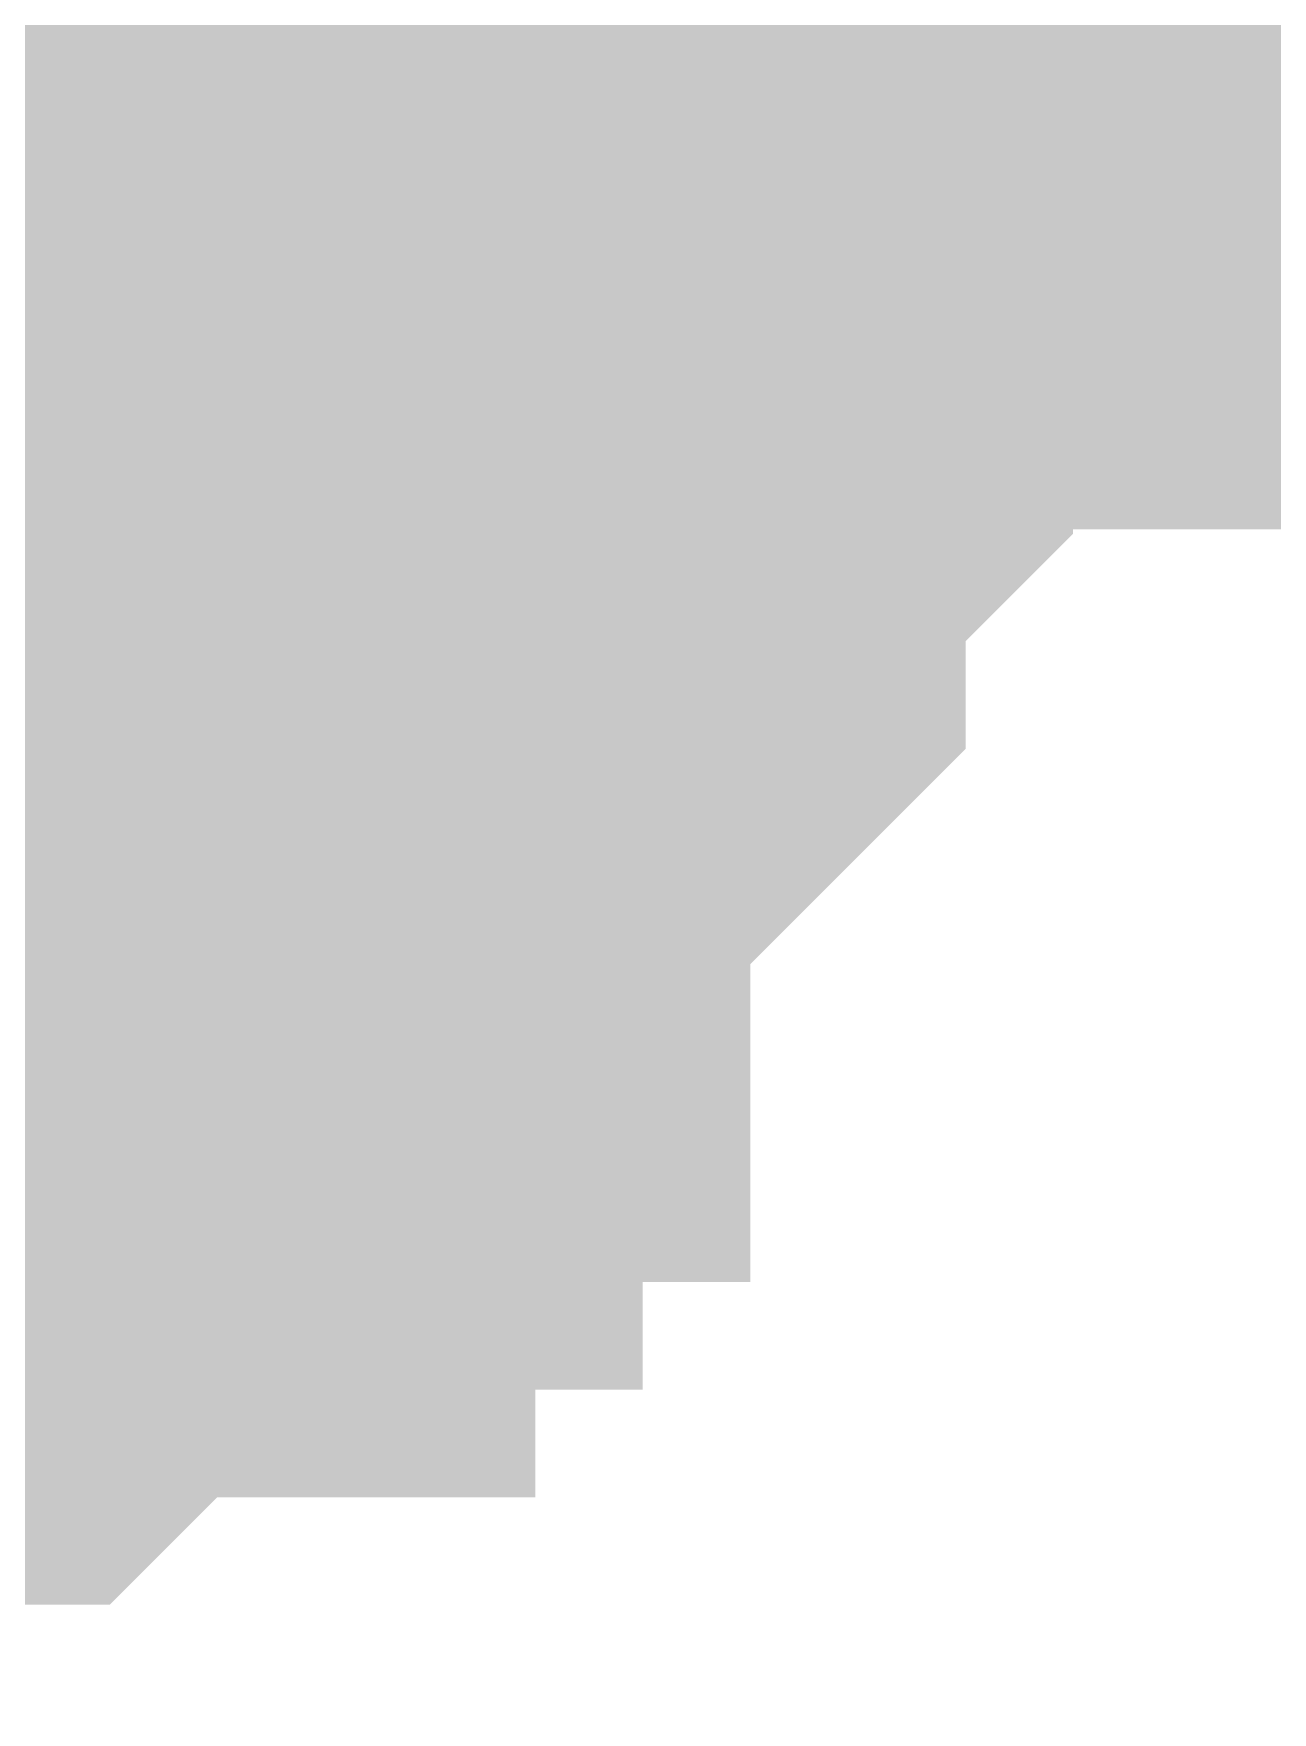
# Model space of a CAD drawing. Header units: inches. Extents: x 0 to 841, y 0 to 594.
# Drawn here: x 790.41 to 790.928, y 346.62 to 347.321 of the extents above; entities that cross this region are included whole.
import ezdxf

# ---------------------------------------------------------------- set-up
doc = ezdxf.new("R2010")
doc.units = ezdxf.units.IN
doc.layers.add('Sheet', color=255, linetype='Continuous')

msp = doc.modelspace()

# ---------------------------------------------------------------- linework, layer by layer
at = {"layer": 'Sheet'}
msp.add_lwpolyline([(789.74589, 347.4996, 0.508, 0.508, 1), (790.25389, 347.4996, 0.508, 0.508, 1)], format="xyseb", close=True, dxfattribs=at)
for points in [[(790.02077, 347.4882, 0.7493, 0.7493, 0), (790.02077, 347.4882, 0.7493, 0.7493, 0), (795.00641, 347.4882, 0.7493, 0.7493, 0)], [(790.73942, 347.4882, 0.29972, 0.29972, 0), (790.73942, 347.44329, 0.29972, 0.29972, 0), (790.73942, 347.39837, 0.29972, 0.29972, 0), (790.73942, 347.35345, 0.29972, 0.29972, 0), (790.73942, 347.30853, 0.29972, 0.29972, 0), (790.73942, 347.30853, 0.29972, 0.29972, 0), (790.69451, 347.26361, 0.29972, 0.29972, 0), (790.69451, 347.21869, 0.29972, 0.29972, 0), (790.69451, 347.17378, 0.29972, 0.29972, 0), (790.64959, 347.12886, 0.29972, 0.29972, 0), (790.64959, 347.12886, 0.29972, 0.29972, 0), (790.64959, 347.08394, 0.29972, 0.29972, 0), (790.60468, 347.03902, 0.29972, 0.29972, 0), (790.60468, 347.03902, 0.29972, 0.29972, 0), (790.55976, 346.9941, 0.29972, 0.29972, 0), (790.55976, 346.94918, 0.29972, 0.29972, 0), (790.51485, 346.94918, 0.29972, 0.29972, 0), (790.51485, 346.90427, 0.29972, 0.29972, 0), (790.46993, 346.90427, 0.29972, 0.29972, 0), (790.46993, 346.85935, 0.29972, 0.29972, 0), (790.42502, 346.85935, 0.29972, 0.29972, 0), (790.3801, 346.81443, 0.29972, 0.29972, 0), (790.3801, 346.81443, 0.29972, 0.29972, 0), (790.33518, 346.81443, 0.29972, 0.29972, 0), (790.29027, 346.76951, 0.29972, 0.29972, 0), (790.29027, 346.76951, 0.29972, 0.29972, 0), (790.24535, 346.76951, 0.29972, 0.29972, 0)], [(790.73942, 347.4882, 0.29972, 0.29972, 0), (790.73942, 347.44329, 0.29972, 0.29972, 0), (790.73942, 347.39837, 0.29972, 0.29972, 0), (790.73942, 347.35345, 0.29972, 0.29972, 0), (790.73942, 347.30853, 0.29972, 0.29972, 0), (790.73942, 347.30853, 0.29972, 0.29972, 0), (790.69451, 347.26361, 0.29972, 0.29972, 0), (790.69451, 347.21869, 0.29972, 0.29972, 0), (790.69451, 347.17378, 0.29972, 0.29972, 0), (790.64959, 347.12886, 0.29972, 0.29972, 0), (790.64959, 347.12886, 0.29972, 0.29972, 0), (790.64959, 347.08394, 0.29972, 0.29972, 0), (790.60468, 347.03902, 0.29972, 0.29972, 0), (790.60468, 347.03902, 0.29972, 0.29972, 0), (790.55976, 346.9941, 0.29972, 0.29972, 0), (790.55976, 346.94918, 0.29972, 0.29972, 0), (790.51485, 346.94918, 0.29972, 0.29972, 0), (790.51485, 346.90427, 0.29972, 0.29972, 0), (790.46993, 346.90427, 0.29972, 0.29972, 0), (790.46993, 346.85935, 0.29972, 0.29972, 0), (790.42502, 346.85935, 0.29972, 0.29972, 0), (790.3801, 346.81443, 0.29972, 0.29972, 0), (790.3801, 346.81443, 0.29972, 0.29972, 0), (790.33518, 346.81443, 0.29972, 0.29972, 0), (790.29027, 346.76951, 0.29972, 0.29972, 0), (790.29027, 346.76951, 0.29972, 0.29972, 0), (790.24535, 346.76951, 0.29972, 0.29972, 0)], [(790.73942, 347.4882, 0.29972, 0.29972, 0), (790.73942, 347.44329, 0.29972, 0.29972, 0), (790.73942, 347.39837, 0.29972, 0.29972, 0), (790.73942, 347.35345, 0.29972, 0.29972, 0), (790.73942, 347.30853, 0.29972, 0.29972, 0), (790.73942, 347.30853, 0.29972, 0.29972, 0), (790.69451, 347.26361, 0.29972, 0.29972, 0), (790.69451, 347.21869, 0.29972, 0.29972, 0), (790.69451, 347.17378, 0.29972, 0.29972, 0), (790.64959, 347.12886, 0.29972, 0.29972, 0), (790.64959, 347.12886, 0.29972, 0.29972, 0), (790.64959, 347.08394, 0.29972, 0.29972, 0), (790.60468, 347.03902, 0.29972, 0.29972, 0), (790.60468, 347.03902, 0.29972, 0.29972, 0), (790.55976, 346.9941, 0.29972, 0.29972, 0), (790.55976, 346.94918, 0.29972, 0.29972, 0), (790.51485, 346.94918, 0.29972, 0.29972, 0), (790.51485, 346.90427, 0.29972, 0.29972, 0), (790.46993, 346.90427, 0.29972, 0.29972, 0), (790.46993, 346.85935, 0.29972, 0.29972, 0), (790.42502, 346.85935, 0.29972, 0.29972, 0), (790.3801, 346.81443, 0.29972, 0.29972, 0), (790.3801, 346.81443, 0.29972, 0.29972, 0), (790.33518, 346.81443, 0.29972, 0.29972, 0), (790.29027, 346.76951, 0.29972, 0.29972, 0), (790.29027, 346.76951, 0.29972, 0.29972, 0), (790.24535, 346.76951, 0.29972, 0.29972, 0)], [(790.73942, 347.4882, 0.29972, 0.29972, 0), (790.73942, 347.44329, 0.29972, 0.29972, 0), (790.73942, 347.39837, 0.29972, 0.29972, 0), (790.73942, 347.35345, 0.29972, 0.29972, 0), (790.73942, 347.30853, 0.29972, 0.29972, 0), (790.73942, 347.30853, 0.29972, 0.29972, 0), (790.69451, 347.26361, 0.29972, 0.29972, 0), (790.69451, 347.21869, 0.29972, 0.29972, 0), (790.69451, 347.17378, 0.29972, 0.29972, 0), (790.64959, 347.12886, 0.29972, 0.29972, 0), (790.64959, 347.12886, 0.29972, 0.29972, 0), (790.64959, 347.08394, 0.29972, 0.29972, 0), (790.60468, 347.03902, 0.29972, 0.29972, 0), (790.60468, 347.03902, 0.29972, 0.29972, 0), (790.55976, 346.9941, 0.29972, 0.29972, 0), (790.55976, 346.94918, 0.29972, 0.29972, 0), (790.51485, 346.94918, 0.29972, 0.29972, 0), (790.51485, 346.90427, 0.29972, 0.29972, 0), (790.46993, 346.90427, 0.29972, 0.29972, 0), (790.46993, 346.85935, 0.29972, 0.29972, 0), (790.42502, 346.85935, 0.29972, 0.29972, 0), (790.3801, 346.81443, 0.29972, 0.29972, 0), (790.3801, 346.81443, 0.29972, 0.29972, 0), (790.33518, 346.81443, 0.29972, 0.29972, 0), (790.29027, 346.76951, 0.29972, 0.29972, 0), (790.29027, 346.76951, 0.29972, 0.29972, 0), (790.24535, 346.76951, 0.29972, 0.29972, 0)], [(790.73942, 347.4882, 0.29972, 0.29972, 0), (790.73942, 347.44329, 0.29972, 0.29972, 0), (790.73942, 347.39837, 0.29972, 0.29972, 0), (790.73942, 347.35345, 0.29972, 0.29972, 0), (790.73942, 347.30853, 0.29972, 0.29972, 0), (790.73942, 347.30853, 0.29972, 0.29972, 0), (790.69451, 347.26361, 0.29972, 0.29972, 0), (790.69451, 347.21869, 0.29972, 0.29972, 0), (790.69451, 347.17378, 0.29972, 0.29972, 0), (790.64959, 347.12886, 0.29972, 0.29972, 0), (790.64959, 347.12886, 0.29972, 0.29972, 0), (790.64959, 347.08394, 0.29972, 0.29972, 0), (790.60468, 347.03902, 0.29972, 0.29972, 0), (790.60468, 347.03902, 0.29972, 0.29972, 0), (790.55976, 346.9941, 0.29972, 0.29972, 0), (790.55976, 346.94918, 0.29972, 0.29972, 0), (790.51485, 346.94918, 0.29972, 0.29972, 0), (790.51485, 346.90427, 0.29972, 0.29972, 0), (790.46993, 346.90427, 0.29972, 0.29972, 0), (790.46993, 346.85935, 0.29972, 0.29972, 0), (790.42502, 346.85935, 0.29972, 0.29972, 0), (790.3801, 346.81443, 0.29972, 0.29972, 0), (790.3801, 346.81443, 0.29972, 0.29972, 0), (790.33518, 346.81443, 0.29972, 0.29972, 0), (790.29027, 346.76951, 0.29972, 0.29972, 0), (790.29027, 346.76951, 0.29972, 0.29972, 0), (790.24535, 346.76951, 0.29972, 0.29972, 0)], [(790.73942, 347.4882, 0.29972, 0.29972, 0), (790.73942, 347.44329, 0.29972, 0.29972, 0), (790.73942, 347.39837, 0.29972, 0.29972, 0), (790.73942, 347.35345, 0.29972, 0.29972, 0), (790.73942, 347.30853, 0.29972, 0.29972, 0), (790.73942, 347.30853, 0.29972, 0.29972, 0), (790.69451, 347.26361, 0.29972, 0.29972, 0), (790.69451, 347.21869, 0.29972, 0.29972, 0), (790.69451, 347.17378, 0.29972, 0.29972, 0), (790.64959, 347.12886, 0.29972, 0.29972, 0), (790.64959, 347.12886, 0.29972, 0.29972, 0), (790.64959, 347.08394, 0.29972, 0.29972, 0), (790.60468, 347.03902, 0.29972, 0.29972, 0), (790.60468, 347.03902, 0.29972, 0.29972, 0), (790.55976, 346.9941, 0.29972, 0.29972, 0), (790.55976, 346.94918, 0.29972, 0.29972, 0), (790.51485, 346.94918, 0.29972, 0.29972, 0), (790.51485, 346.90427, 0.29972, 0.29972, 0), (790.46993, 346.90427, 0.29972, 0.29972, 0), (790.46993, 346.85935, 0.29972, 0.29972, 0), (790.42502, 346.85935, 0.29972, 0.29972, 0), (790.3801, 346.81443, 0.29972, 0.29972, 0), (790.3801, 346.81443, 0.29972, 0.29972, 0), (790.33518, 346.81443, 0.29972, 0.29972, 0), (790.29027, 346.76951, 0.29972, 0.29972, 0), (790.29027, 346.76951, 0.29972, 0.29972, 0), (790.24535, 346.76951, 0.29972, 0.29972, 0)], [(790.51485, 347.4882, 0.29972, 0.29972, 0), (790.51485, 347.44329, 0.29972, 0.29972, 0), (790.51485, 347.44329, 0.29972, 0.29972, 0), (790.51485, 347.39837, 0.29972, 0.29972, 0), (790.51485, 347.39837, 0.29972, 0.29972, 0), (790.51485, 347.35345, 0.29972, 0.29972, 0), (790.46993, 347.35345, 0.29972, 0.29972, 0), (790.46993, 347.30853, 0.29972, 0.29972, 0), (790.46993, 347.30853, 0.29972, 0.29972, 0), (790.46993, 347.26361, 0.29972, 0.29972, 0), (790.46993, 347.26361, 0.29972, 0.29972, 0), (790.42502, 347.21869, 0.29972, 0.29972, 0), (790.42502, 347.21869, 0.29972, 0.29972, 0), (790.42502, 347.17378, 0.29972, 0.29972, 0), (790.3801, 347.17378, 0.29972, 0.29972, 0), (790.3801, 347.12886, 0.29972, 0.29972, 0), (790.3801, 347.12886, 0.29972, 0.29972, 0), (790.33518, 347.08394, 0.29972, 0.29972, 0), (790.33518, 347.08394, 0.29972, 0.29972, 0), (790.33518, 347.08394, 0.29972, 0.29972, 0), (790.29027, 347.03902, 0.29972, 0.29972, 0), (790.29027, 347.03902, 0.29972, 0.29972, 0), (790.24535, 347.03902, 0.29972, 0.29972, 0)], [(790.51485, 347.4882, 0.29972, 0.29972, 0), (790.51485, 347.44329, 0.29972, 0.29972, 0), (790.51485, 347.44329, 0.29972, 0.29972, 0), (790.51485, 347.39837, 0.29972, 0.29972, 0), (790.51485, 347.39837, 0.29972, 0.29972, 0), (790.51485, 347.35345, 0.29972, 0.29972, 0), (790.46993, 347.35345, 0.29972, 0.29972, 0), (790.46993, 347.30853, 0.29972, 0.29972, 0), (790.46993, 347.30853, 0.29972, 0.29972, 0), (790.46993, 347.26361, 0.29972, 0.29972, 0), (790.46993, 347.26361, 0.29972, 0.29972, 0), (790.42502, 347.21869, 0.29972, 0.29972, 0), (790.42502, 347.21869, 0.29972, 0.29972, 0), (790.42502, 347.17378, 0.29972, 0.29972, 0), (790.3801, 347.17378, 0.29972, 0.29972, 0), (790.3801, 347.12886, 0.29972, 0.29972, 0), (790.3801, 347.12886, 0.29972, 0.29972, 0), (790.33518, 347.08394, 0.29972, 0.29972, 0), (790.33518, 347.08394, 0.29972, 0.29972, 0), (790.33518, 347.08394, 0.29972, 0.29972, 0), (790.29027, 347.03902, 0.29972, 0.29972, 0), (790.29027, 347.03902, 0.29972, 0.29972, 0), (790.24535, 347.03902, 0.29972, 0.29972, 0)], [(790.51485, 347.4882, 0.29972, 0.29972, 0), (790.51485, 347.44329, 0.29972, 0.29972, 0), (790.51485, 347.44329, 0.29972, 0.29972, 0), (790.51485, 347.39837, 0.29972, 0.29972, 0), (790.51485, 347.39837, 0.29972, 0.29972, 0), (790.51485, 347.35345, 0.29972, 0.29972, 0), (790.46993, 347.35345, 0.29972, 0.29972, 0), (790.46993, 347.30853, 0.29972, 0.29972, 0), (790.46993, 347.30853, 0.29972, 0.29972, 0), (790.46993, 347.26361, 0.29972, 0.29972, 0), (790.46993, 347.26361, 0.29972, 0.29972, 0), (790.42502, 347.21869, 0.29972, 0.29972, 0), (790.42502, 347.21869, 0.29972, 0.29972, 0), (790.42502, 347.17378, 0.29972, 0.29972, 0), (790.3801, 347.17378, 0.29972, 0.29972, 0), (790.3801, 347.12886, 0.29972, 0.29972, 0), (790.3801, 347.12886, 0.29972, 0.29972, 0), (790.33518, 347.08394, 0.29972, 0.29972, 0), (790.33518, 347.08394, 0.29972, 0.29972, 0), (790.33518, 347.08394, 0.29972, 0.29972, 0), (790.29027, 347.03902, 0.29972, 0.29972, 0), (790.29027, 347.03902, 0.29972, 0.29972, 0), (790.24535, 347.03902, 0.29972, 0.29972, 0)], [(790.51485, 347.4882, 0.29972, 0.29972, 0), (790.51485, 347.44329, 0.29972, 0.29972, 0), (790.51485, 347.44329, 0.29972, 0.29972, 0), (790.51485, 347.39837, 0.29972, 0.29972, 0), (790.51485, 347.39837, 0.29972, 0.29972, 0), (790.51485, 347.35345, 0.29972, 0.29972, 0), (790.46993, 347.35345, 0.29972, 0.29972, 0), (790.46993, 347.30853, 0.29972, 0.29972, 0), (790.46993, 347.30853, 0.29972, 0.29972, 0), (790.46993, 347.26361, 0.29972, 0.29972, 0), (790.46993, 347.26361, 0.29972, 0.29972, 0), (790.42502, 347.21869, 0.29972, 0.29972, 0), (790.42502, 347.21869, 0.29972, 0.29972, 0), (790.42502, 347.17378, 0.29972, 0.29972, 0), (790.3801, 347.17378, 0.29972, 0.29972, 0), (790.3801, 347.12886, 0.29972, 0.29972, 0), (790.3801, 347.12886, 0.29972, 0.29972, 0), (790.33518, 347.08394, 0.29972, 0.29972, 0), (790.33518, 347.08394, 0.29972, 0.29972, 0), (790.33518, 347.08394, 0.29972, 0.29972, 0), (790.29027, 347.03902, 0.29972, 0.29972, 0), (790.29027, 347.03902, 0.29972, 0.29972, 0), (790.24535, 347.03902, 0.29972, 0.29972, 0)], [(790.73942, 347.39837, 0.09906, 0.09906, 0), (790.73942, 347.35345, 0.09906, 0.09906, 0), (790.73942, 347.30853, 0.09906, 0.09906, 0), (790.73942, 347.30853, 0.09906, 0.09906, 0), (790.69451, 347.26361, 0.09906, 0.09906, 0), (790.69451, 347.21869, 0.09906, 0.09906, 0), (790.69451, 347.17378, 0.09906, 0.09906, 0), (790.64959, 347.12886, 0.09906, 0.09906, 0), (790.64959, 347.12886, 0.09906, 0.09906, 0), (790.64959, 347.08394, 0.09906, 0.09906, 0), (790.60468, 347.03902, 0.09906, 0.09906, 0), (790.60468, 347.03902, 0.09906, 0.09906, 0), (790.55976, 346.9941, 0.09906, 0.09906, 0), (790.55976, 346.94918, 0.09906, 0.09906, 0), (790.51485, 346.94918, 0.09906, 0.09906, 0), (790.51485, 346.90427, 0.09906, 0.09906, 0), (790.46993, 346.90427, 0.09906, 0.09906, 0), (790.46993, 346.85935, 0.09906, 0.09906, 0), (790.42502, 346.85935, 0.09906, 0.09906, 0), (790.3801, 346.81443, 0.09906, 0.09906, 0), (790.3801, 346.81443, 0.09906, 0.09906, 0), (790.33518, 346.81443, 0.09906, 0.09906, 0)], [(790.73942, 347.39837, 0.09906, 0.09906, 0), (790.73942, 347.35345, 0.09906, 0.09906, 0), (790.73942, 347.30853, 0.09906, 0.09906, 0), (790.73942, 347.30853, 0.09906, 0.09906, 0), (790.69451, 347.26361, 0.09906, 0.09906, 0), (790.69451, 347.21869, 0.09906, 0.09906, 0), (790.69451, 347.17378, 0.09906, 0.09906, 0), (790.64959, 347.12886, 0.09906, 0.09906, 0), (790.64959, 347.12886, 0.09906, 0.09906, 0), (790.64959, 347.08394, 0.09906, 0.09906, 0), (790.60468, 347.03902, 0.09906, 0.09906, 0), (790.60468, 347.03902, 0.09906, 0.09906, 0), (790.55976, 346.9941, 0.09906, 0.09906, 0), (790.55976, 346.94918, 0.09906, 0.09906, 0), (790.51485, 346.94918, 0.09906, 0.09906, 0), (790.51485, 346.90427, 0.09906, 0.09906, 0), (790.46993, 346.90427, 0.09906, 0.09906, 0), (790.46993, 346.85935, 0.09906, 0.09906, 0), (790.42502, 346.85935, 0.09906, 0.09906, 0), (790.3801, 346.81443, 0.09906, 0.09906, 0), (790.3801, 346.81443, 0.09906, 0.09906, 0), (790.33518, 346.81443, 0.09906, 0.09906, 0)], [(790.73942, 347.39837, 0.09906, 0.09906, 0), (790.73942, 347.35345, 0.09906, 0.09906, 0), (790.73942, 347.30853, 0.09906, 0.09906, 0), (790.73942, 347.30853, 0.09906, 0.09906, 0), (790.69451, 347.26361, 0.09906, 0.09906, 0), (790.69451, 347.21869, 0.09906, 0.09906, 0), (790.69451, 347.17378, 0.09906, 0.09906, 0), (790.64959, 347.12886, 0.09906, 0.09906, 0), (790.64959, 347.12886, 0.09906, 0.09906, 0), (790.64959, 347.08394, 0.09906, 0.09906, 0), (790.60468, 347.03902, 0.09906, 0.09906, 0), (790.60468, 347.03902, 0.09906, 0.09906, 0), (790.55976, 346.9941, 0.09906, 0.09906, 0), (790.55976, 346.94918, 0.09906, 0.09906, 0), (790.51485, 346.94918, 0.09906, 0.09906, 0), (790.51485, 346.90427, 0.09906, 0.09906, 0), (790.46993, 346.90427, 0.09906, 0.09906, 0), (790.46993, 346.85935, 0.09906, 0.09906, 0), (790.42502, 346.85935, 0.09906, 0.09906, 0), (790.3801, 346.81443, 0.09906, 0.09906, 0), (790.3801, 346.81443, 0.09906, 0.09906, 0), (790.33518, 346.81443, 0.09906, 0.09906, 0)], [(790.73942, 347.39837, 0.09906, 0.09906, 0), (790.73942, 347.35345, 0.09906, 0.09906, 0), (790.73942, 347.30853, 0.09906, 0.09906, 0), (790.73942, 347.30853, 0.09906, 0.09906, 0), (790.69451, 347.26361, 0.09906, 0.09906, 0), (790.69451, 347.21869, 0.09906, 0.09906, 0), (790.69451, 347.17378, 0.09906, 0.09906, 0), (790.64959, 347.12886, 0.09906, 0.09906, 0), (790.64959, 347.12886, 0.09906, 0.09906, 0), (790.64959, 347.08394, 0.09906, 0.09906, 0), (790.60468, 347.03902, 0.09906, 0.09906, 0), (790.60468, 347.03902, 0.09906, 0.09906, 0), (790.55976, 346.9941, 0.09906, 0.09906, 0), (790.55976, 346.94918, 0.09906, 0.09906, 0), (790.51485, 346.94918, 0.09906, 0.09906, 0), (790.51485, 346.90427, 0.09906, 0.09906, 0), (790.46993, 346.90427, 0.09906, 0.09906, 0), (790.46993, 346.85935, 0.09906, 0.09906, 0), (790.42502, 346.85935, 0.09906, 0.09906, 0), (790.3801, 346.81443, 0.09906, 0.09906, 0), (790.3801, 346.81443, 0.09906, 0.09906, 0), (790.33518, 346.81443, 0.09906, 0.09906, 0)], [(790.73942, 347.39837, 0.09906, 0.09906, 0), (790.73942, 347.35345, 0.09906, 0.09906, 0), (790.73942, 347.30853, 0.09906, 0.09906, 0), (790.73942, 347.30853, 0.09906, 0.09906, 0), (790.69451, 347.26361, 0.09906, 0.09906, 0), (790.69451, 347.21869, 0.09906, 0.09906, 0), (790.69451, 347.17378, 0.09906, 0.09906, 0), (790.64959, 347.12886, 0.09906, 0.09906, 0), (790.64959, 347.12886, 0.09906, 0.09906, 0), (790.64959, 347.08394, 0.09906, 0.09906, 0), (790.60468, 347.03902, 0.09906, 0.09906, 0), (790.60468, 347.03902, 0.09906, 0.09906, 0), (790.55976, 346.9941, 0.09906, 0.09906, 0), (790.55976, 346.94918, 0.09906, 0.09906, 0), (790.51485, 346.94918, 0.09906, 0.09906, 0), (790.51485, 346.90427, 0.09906, 0.09906, 0), (790.46993, 346.90427, 0.09906, 0.09906, 0), (790.46993, 346.85935, 0.09906, 0.09906, 0), (790.42502, 346.85935, 0.09906, 0.09906, 0), (790.3801, 346.81443, 0.09906, 0.09906, 0), (790.3801, 346.81443, 0.09906, 0.09906, 0), (790.33518, 346.81443, 0.09906, 0.09906, 0)], [(790.73942, 347.39837, 0.09906, 0.09906, 0), (790.73942, 347.35345, 0.09906, 0.09906, 0), (790.73942, 347.30853, 0.09906, 0.09906, 0), (790.73942, 347.30853, 0.09906, 0.09906, 0), (790.69451, 347.26361, 0.09906, 0.09906, 0), (790.69451, 347.21869, 0.09906, 0.09906, 0), (790.69451, 347.17378, 0.09906, 0.09906, 0), (790.64959, 347.12886, 0.09906, 0.09906, 0), (790.64959, 347.12886, 0.09906, 0.09906, 0), (790.64959, 347.08394, 0.09906, 0.09906, 0), (790.60468, 347.03902, 0.09906, 0.09906, 0), (790.60468, 347.03902, 0.09906, 0.09906, 0), (790.55976, 346.9941, 0.09906, 0.09906, 0), (790.55976, 346.94918, 0.09906, 0.09906, 0), (790.51485, 346.94918, 0.09906, 0.09906, 0), (790.51485, 346.90427, 0.09906, 0.09906, 0), (790.46993, 346.90427, 0.09906, 0.09906, 0), (790.46993, 346.85935, 0.09906, 0.09906, 0), (790.42502, 346.85935, 0.09906, 0.09906, 0), (790.3801, 346.81443, 0.09906, 0.09906, 0), (790.3801, 346.81443, 0.09906, 0.09906, 0), (790.33518, 346.81443, 0.09906, 0.09906, 0)], [(790.51485, 347.39837, 0.09906, 0.09906, 0), (790.51485, 347.35345, 0.09906, 0.09906, 0), (790.46993, 347.35345, 0.09906, 0.09906, 0), (790.46993, 347.30853, 0.09906, 0.09906, 0), (790.46993, 347.30853, 0.09906, 0.09906, 0), (790.46993, 347.26361, 0.09906, 0.09906, 0), (790.46993, 347.26361, 0.09906, 0.09906, 0), (790.42502, 347.21869, 0.09906, 0.09906, 0), (790.42502, 347.21869, 0.09906, 0.09906, 0), (790.42502, 347.17378, 0.09906, 0.09906, 0), (790.3801, 347.17378, 0.09906, 0.09906, 0), (790.3801, 347.12886, 0.09906, 0.09906, 0), (790.3801, 347.12886, 0.09906, 0.09906, 0), (790.33518, 347.08394, 0.09906, 0.09906, 0)], [(790.51485, 347.39837, 0.09906, 0.09906, 0), (790.51485, 347.35345, 0.09906, 0.09906, 0), (790.46993, 347.35345, 0.09906, 0.09906, 0), (790.46993, 347.30853, 0.09906, 0.09906, 0), (790.46993, 347.30853, 0.09906, 0.09906, 0), (790.46993, 347.26361, 0.09906, 0.09906, 0), (790.46993, 347.26361, 0.09906, 0.09906, 0), (790.42502, 347.21869, 0.09906, 0.09906, 0), (790.42502, 347.21869, 0.09906, 0.09906, 0), (790.42502, 347.17378, 0.09906, 0.09906, 0), (790.3801, 347.17378, 0.09906, 0.09906, 0), (790.3801, 347.12886, 0.09906, 0.09906, 0), (790.3801, 347.12886, 0.09906, 0.09906, 0), (790.33518, 347.08394, 0.09906, 0.09906, 0)], [(790.51485, 347.39837, 0.09906, 0.09906, 0), (790.51485, 347.35345, 0.09906, 0.09906, 0), (790.46993, 347.35345, 0.09906, 0.09906, 0), (790.46993, 347.30853, 0.09906, 0.09906, 0), (790.46993, 347.30853, 0.09906, 0.09906, 0), (790.46993, 347.26361, 0.09906, 0.09906, 0), (790.46993, 347.26361, 0.09906, 0.09906, 0), (790.42502, 347.21869, 0.09906, 0.09906, 0), (790.42502, 347.21869, 0.09906, 0.09906, 0), (790.42502, 347.17378, 0.09906, 0.09906, 0), (790.3801, 347.17378, 0.09906, 0.09906, 0), (790.3801, 347.12886, 0.09906, 0.09906, 0), (790.3801, 347.12886, 0.09906, 0.09906, 0), (790.33518, 347.08394, 0.09906, 0.09906, 0)], [(790.51485, 347.39837, 0.09906, 0.09906, 0), (790.51485, 347.35345, 0.09906, 0.09906, 0), (790.46993, 347.35345, 0.09906, 0.09906, 0), (790.46993, 347.30853, 0.09906, 0.09906, 0), (790.46993, 347.30853, 0.09906, 0.09906, 0), (790.46993, 347.26361, 0.09906, 0.09906, 0), (790.46993, 347.26361, 0.09906, 0.09906, 0), (790.42502, 347.21869, 0.09906, 0.09906, 0), (790.42502, 347.21869, 0.09906, 0.09906, 0), (790.42502, 347.17378, 0.09906, 0.09906, 0), (790.3801, 347.17378, 0.09906, 0.09906, 0), (790.3801, 347.12886, 0.09906, 0.09906, 0), (790.3801, 347.12886, 0.09906, 0.09906, 0), (790.33518, 347.08394, 0.09906, 0.09906, 0)]]:
    msp.add_lwpolyline(points, format="xyseb", dxfattribs=at)

doc.saveas('drawing.dxf')
